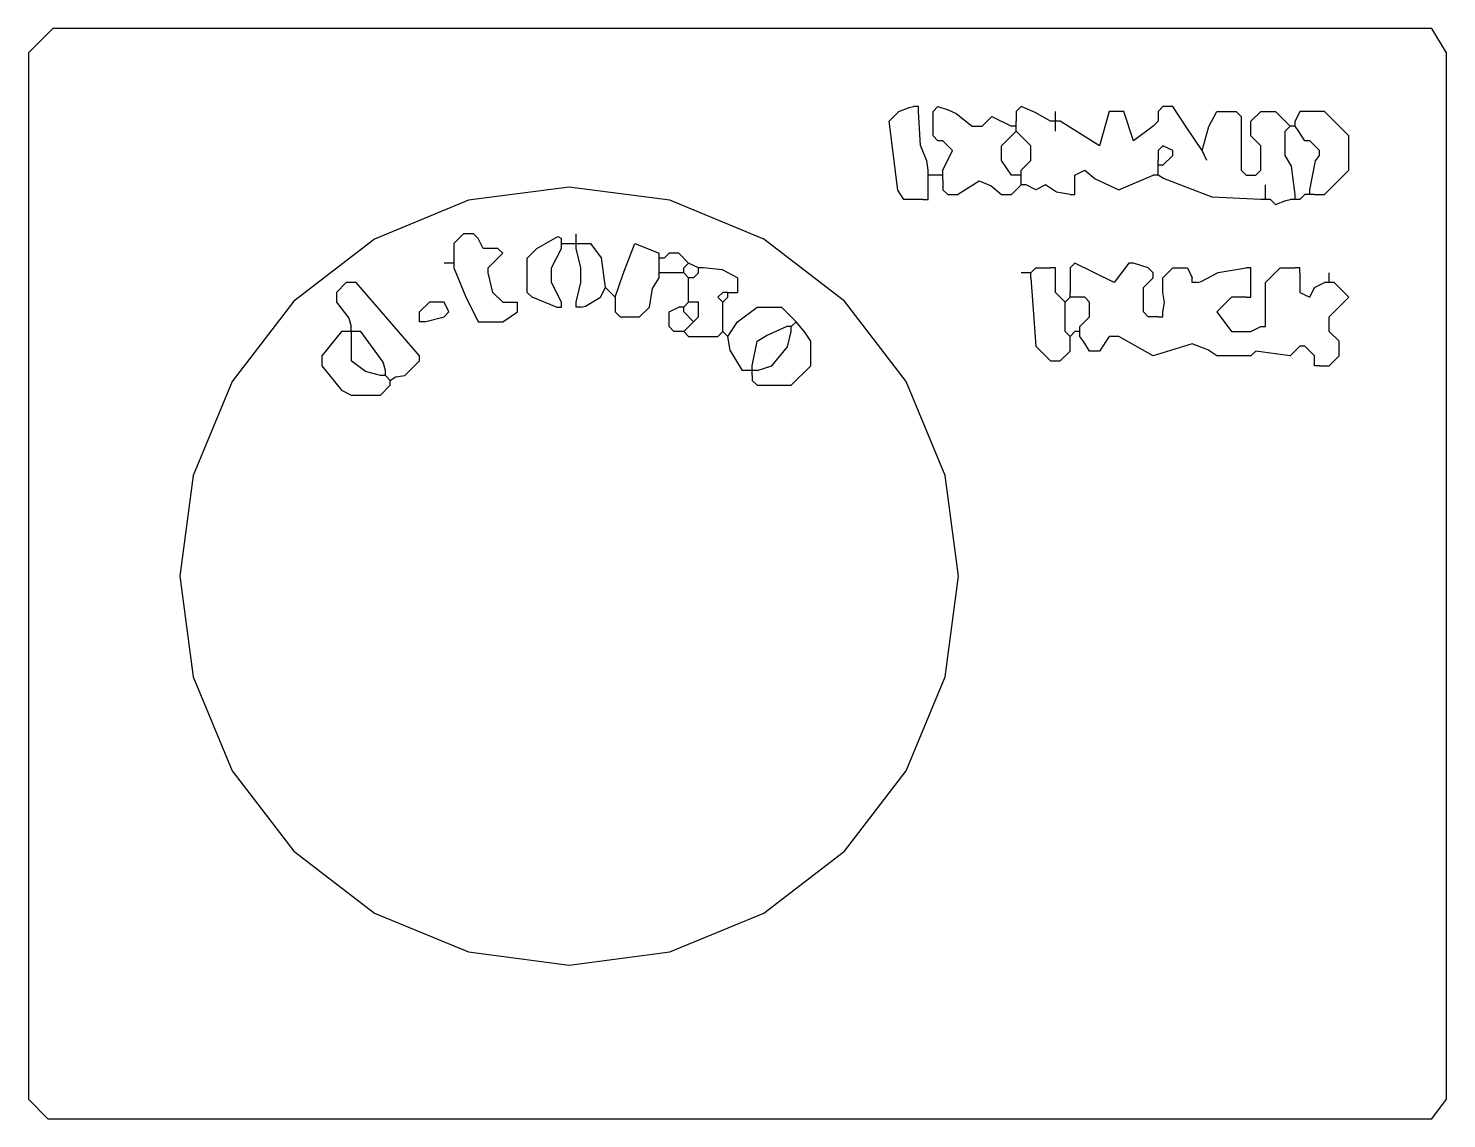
# Model space of a CAD drawing. Extents: x -304 to 304, y -467 to 467.
# Drawn here: x 13.1 to 303.1, y -467.1 to -244.1 of the extents above; entities that cross this region are included whole.
import ezdxf

# ---------------------------------------------------------------- set-up
doc = ezdxf.new("R2010")
doc.units = 0
doc.header["$MEASUREMENT"] = 0
doc.layers.get('0').update_dxf_attribs({"linetype": 'CONTINUOUS'})

msp = doc.modelspace()

# ---------------------------------------------------------------- linework, layer by layer
for p, q in [((18.12, -244.13), (13.12, -249.13)), ((300.12, -244.13), (18.12, -244.13)), ((303.12, -249.13), (300.12, -244.13)), ((13.12, -249.13), (13.12, -463.13)), ((303.12, -463.13), (303.12, -249.13)), ((191.12, -261.13), (193.22, -260.32)), ((193.22, -260.32), (194.12, -260.13)), ((195.12, -260.13), (194.12, -260.13)), ((195.12, -261.13), (195.12, -260.13)), ((198.12, -261.13), (199.12, -260.13)), ((199.12, -260.13), (201.22, -260.82)), ((201.22, -260.82), (202.86, -261.57)), ((216.12, -260.13), (215.12, -261.13)), ((218.97, -261.36), (216.12, -260.13)), ((245.12, -260.13), (244.12, -261.13)), ((247.12, -260.13), (245.12, -260.13)), ((249.89, -264.28), (247.12, -260.13)), ((189.12, -263.13), (191.12, -261.13)), ((190.93, -277.23), (189.12, -263.13)), ((195.56, -268.07), (195.12, -261.13)), ((198.12, -266.13), (198.12, -261.13)), ((202.86, -261.57), (206.12, -264.13)), ((208.12, -264.13), (210.12, -262.13)), ((210.12, -262.13), (214.12, -264.13)), ((215.12, -261.13), (215.12, -263.13)), ((215.12, -264.13), (215.12, -263.13)), ((222.12, -263.13), (218.97, -261.36)), ((223.12, -263.13), (222.12, -263.13)), ((223.12, -262.13), (223.12, -261.13)), ((223.12, -263.13), (223.12, -262.13)), ((224.12, -263.13), (223.12, -263.13)), ((223.12, -264.13), (223.12, -263.13)), ((232.12, -268.13), (224.12, -263.13)), ((234.12, -261.13), (232.12, -268.13)), ((237.12, -261.13), (234.12, -261.13)), ((239.12, -267.13), (237.12, -261.13)), ((244.12, -263.13), (243.12, -264.13)), ((244.12, -261.13), (244.12, -263.13)), ((254.51, -264.2), (256.12, -261.13)), ((256.12, -261.13), (260.12, -261.13)), ((260.12, -261.13), (261.12, -262.13)), ((261.12, -262.13), (261.12, -273.13)), ((263.12, -263.13), (265.12, -261.13)), ((263.12, -266.13), (263.12, -263.13)), ((265.12, -261.13), (268.12, -261.13)), ((268.12, -261.13), (271.12, -264.13)), ((273.12, -261.13), (272.12, -263.13)), ((272.12, -264.13), (272.12, -263.13)), ((278.12, -261.13), (273.12, -261.13)), ((283.12, -266.13), (278.12, -261.13)), ((199.12, -267.13), (198.12, -266.13)), ((206.12, -264.13), (208.12, -264.13)), ((212.12, -268.13), (215.12, -265.13)), ((215.12, -264.13), (214.12, -264.13)), ((215.12, -265.13), (215.12, -264.13)), ((218.12, -268.13), (215.12, -265.13)), ((223.12, -265.13), (223.12, -264.13)), ((243.12, -264.13), (239.12, -267.13)), ((253.12, -269.13), (249.89, -264.28)), ((253.12, -269.13), (254.51, -264.2)), ((265.12, -268.13), (263.12, -266.13)), ((270.12, -265.13), (271.12, -264.13)), ((270.12, -270.13), (270.12, -265.13)), ((272.12, -264.13), (271.12, -264.13)), ((272.93, -265.23), (272.12, -264.13)), ((274.12, -267.13), (272.93, -265.23)), ((283.12, -273.13), (283.12, -266.13)), ((196.82, -271.23), (195.56, -268.07)), ((200.12, -267.13), (199.12, -267.13)), ((202.12, -269.13), (200.12, -267.13)), ((200.12, -273.13), (202.12, -269.13)), ((212.12, -271.13), (212.12, -268.13)), ((218.12, -271.13), (218.12, -268.13)), ((245.12, -268.13), (244.12, -269.13)), ((244.12, -269.13), (244.12, -271.13)), ((247.12, -269.13), (245.12, -268.13)), ((247.12, -270.13), (247.12, -269.13)), ((254.12, -271.13), (253.12, -269.13)), ((265.12, -273.13), (265.12, -268.13)), ((275.12, -267.13), (274.12, -267.13)), ((277.12, -269.13), (275.12, -267.13)), ((277.12, -270.13), (277.12, -269.13)), ((197.12, -273.13), (196.82, -271.23)), ((214.12, -274.13), (212.12, -271.13)), ((216.12, -273.13), (218.12, -271.13)), ((244.12, -272.13), (244.12, -271.13)), ((245.12, -272.13), (244.12, -272.13)), ((244.12, -273.13), (244.12, -272.13)), ((245.12, -272.13), (247.12, -270.13)), ((271.42, -272.3), (270.12, -270.13)), ((272.12, -278.13), (271.42, -272.3)), ((275.12, -277.13), (276.32, -271.23)), ((276.32, -271.23), (277.12, -270.13)), ((197.12, -274.13), (197.12, -273.13)), ((198.12, -274.13), (197.12, -274.13)), ((197.12, -275.13), (197.12, -274.13)), ((197.12, -278.13), (197.12, -275.13)), ((199.12, -274.13), (198.12, -274.13)), ((200.12, -274.13), (199.12, -274.13)), ((200.12, -274.13), (200.12, -273.13)), ((200.12, -275.13), (200.12, -274.13)), ((200.12, -275.13), (200.12, -277.13)), ((203.12, -278.13), (207.53, -275.32)), ((207.53, -275.32), (209.97, -276.36)), ((215.12, -274.13), (214.12, -274.13)), ((216.12, -274.13), (215.12, -274.13)), ((216.12, -274.13), (216.12, -273.13)), ((216.12, -275.13), (216.12, -274.13)), ((216.12, -276.13), (216.12, -275.13)), ((227.12, -274.13), (229.12, -273.13)), ((227.12, -277.13), (227.12, -274.13)), ((229.12, -273.13), (231.28, -274.89)), ((231.28, -274.89), (236.12, -277.13)), ((236.12, -277.13), (243.12, -274.13)), ((244.12, -274.13), (243.12, -274.13)), ((244.12, -274.13), (244.12, -273.13)), ((245.22, -274.82), (244.12, -274.13)), ((255.17, -278.67), (245.22, -274.82)), ((261.12, -273.13), (262.12, -274.13)), ((262.12, -274.13), (264.12, -274.13)), ((264.12, -274.13), (265.12, -273.13)), ((278.12, -278.13), (283.12, -273.13)), ((123.71, -276.58), (103.11, -279.29)), ((144.3, -279.29), (123.71, -276.58)), ((192.12, -279.13), (190.93, -277.23)), ((197.12, -279.13), (197.12, -278.13)), ((200.12, -277.13), (201.12, -278.13)), ((201.12, -278.13), (203.12, -278.13)), ((209.97, -276.36), (212.12, -278.13)), ((212.12, -278.13), (214.12, -278.13)), ((214.12, -278.13), (216.12, -276.13)), ((217.12, -276.13), (216.12, -276.13)), ((219.12, -277.13), (217.12, -276.13)), ((221.12, -276.13), (219.12, -277.13)), ((223.33, -277.61), (221.12, -276.13)), ((226.12, -278.13), (223.33, -277.61)), ((226.12, -278.13), (227.12, -278.13)), ((227.12, -278.13), (227.12, -277.13)), ((266.12, -278.13), (266.12, -276.13)), ((266.12, -279.13), (266.12, -278.13)), ((272.12, -279.13), (272.12, -278.13)), ((273.12, -279.13), (274.12, -278.13)), ((275.12, -278.13), (274.12, -278.13)), ((275.12, -278.13), (275.12, -277.13)), ((276.12, -278.13), (275.12, -278.13)), ((276.12, -278.13), (278.12, -278.13)), ((103.11, -279.29), (83.92, -287.24)), ((163.5, -287.24), (144.3, -279.29)), ((196.12, -279.13), (192.12, -279.13)), ((196.12, -279.13), (197.12, -279.13)), ((265.12, -279.13), (255.17, -278.67)), ((266.12, -279.13), (265.12, -279.13)), ((267.12, -279.13), (266.12, -279.13)), ((267.12, -279.13), (268.12, -280.13)), ((268.12, -280.13), (270.23, -279.32)), ((270.23, -279.32), (271.12, -279.13)), ((272.12, -279.13), (271.12, -279.13)), ((273.12, -279.13), (272.12, -279.13)), ((102.12, -286.13), (100.12, -288.13)), ((104.12, -286.13), (102.12, -286.13)), ((105.12, -287.13), (104.12, -286.13)), ((117.12, -289.13), (121.42, -286.73)), ((121.42, -286.73), (122.12, -287.13)), ((125.12, -287.13), (125.12, -286.13)), ((83.92, -287.24), (67.43, -299.89)), ((100.12, -288.13), (100.12, -293.13)), ((106.12, -289.13), (105.12, -287.13)), ((109.12, -289.13), (106.12, -289.13)), ((110.12, -290.13), (109.12, -289.13)), ((115.12, -291.13), (117.12, -289.13)), ((120.12, -293.13), (122.12, -289.13)), ((122.12, -288.13), (122.12, -287.13)), ((122.12, -289.13), (122.12, -288.13)), ((122.12, -288.13), (125.12, -288.13)), ((125.12, -288.13), (125.12, -287.13)), ((125.12, -289.13), (125.12, -288.13)), ((125.12, -288.13), (128.12, -288.13)), ((126.12, -293.13), (125.12, -289.13)), ((130.32, -291.03), (128.12, -288.13)), ((134.72, -294.32), (137.12, -288.13)), ((137.12, -288.13), (142.12, -290.13)), ((179.98, -299.89), (163.5, -287.24)), ((99.12, -292.13), (98.12, -292.13)), ((100.12, -292.13), (99.12, -292.13)), ((107.12, -293.13), (110.12, -290.13)), ((115.12, -298.13), (115.12, -291.13)), ((131.12, -297.13), (130.32, -291.03)), ((142.12, -294.13), (142.12, -290.13)), ((143.12, -291.13), (142.12, -291.13)), ((144.12, -290.13), (143.12, -291.13)), ((146.12, -290.13), (144.12, -290.13)), ((148.12, -292.13), (146.12, -290.13)), ((147.12, -293.13), (148.12, -292.13)), ((150.12, -293.13), (148.12, -292.13)), ((227.12, -292.13), (226.12, -293.13)), ((235.12, -296.13), (227.12, -292.13)), ((238.12, -292.13), (235.12, -296.13)), ((239.12, -292.13), (238.12, -292.13)), ((242.12, -293.13), (239.12, -292.13)), ((100.12, -293.13), (102.53, -298.93)), ((107.12, -294.13), (107.12, -293.13)), ((108.12, -298.13), (107.12, -294.13)), ((120.12, -296.13), (120.12, -293.13)), ((126.12, -296.13), (126.12, -293.13)), ((133.12, -299.13), (134.72, -294.32)), ((140.72, -297.32), (142.12, -295.13)), ((142.12, -295.13), (142.12, -294.13)), ((147.12, -294.13), (142.12, -294.13)), ((147.12, -294.13), (147.12, -293.13)), ((148.12, -295.13), (147.12, -294.13)), ((149.12, -295.13), (148.12, -295.13)), ((148.12, -296.13), (148.12, -295.13)), ((149.12, -295.13), (150.12, -294.13)), ((151.12, -293.13), (150.12, -293.13)), ((150.12, -294.13), (150.12, -293.13)), ((155.05, -293.51), (151.12, -293.13)), ((158.12, -295.13), (155.05, -293.51)), ((158.12, -295.13), (158.12, -298.13)), ((217.12, -294.13), (216.12, -294.13)), ((218.12, -294.13), (217.12, -294.13)), ((218.12, -294.13), (219.12, -293.13)), ((218.12, -295.13), (218.12, -294.13)), ((218.12, -295.13), (219.12, -309.13)), ((219.12, -293.13), (222.12, -293.13)), ((223.12, -293.13), (222.12, -293.13)), ((223.12, -294.13), (223.12, -293.13)), ((223.12, -298.13), (223.12, -294.13)), ((226.12, -293.13), (226.12, -298.13)), ((241.12, -297.13), (243.12, -295.13)), ((243.12, -294.13), (242.12, -293.13)), ((243.12, -295.13), (243.12, -294.13)), ((245.12, -295.13), (247.12, -293.13)), ((245.12, -298.13), (245.12, -295.13)), ((247.12, -293.13), (250.12, -293.13)), ((250.12, -293.13), (251.12, -295.13)), ((251.12, -296.13), (251.12, -295.13)), ((252.94, -295.88), (256.43, -294.03)), ((256.43, -294.03), (262.12, -293.13)), ((263.12, -293.13), (262.12, -293.13)), ((263.12, -294.13), (263.12, -293.13)), ((263.12, -298.13), (263.12, -294.13)), ((266.12, -296.13), (269.12, -293.13)), ((269.12, -293.13), (272.12, -293.13)), ((273.12, -293.13), (272.12, -293.13)), ((273.12, -294.13), (273.12, -293.13)), ((273.12, -294.13), (273.12, -298.13)), ((279.12, -295.13), (279.12, -294.13)), ((279.12, -296.13), (279.12, -295.13)), ((78.12, -296.13), (76.12, -298.13)), ((76.12, -298.13), (76.12, -300.13)), ((80.12, -296.13), (78.12, -296.13)), ((93.12, -311.13), (80.12, -296.13)), ((110.12, -300.13), (108.12, -298.13)), ((116.12, -299.13), (115.12, -298.13)), ((122.12, -300.13), (120.12, -296.13)), ((125.12, -300.13), (126.12, -296.13)), ((130.12, -299.13), (131.12, -297.13)), ((133.12, -299.13), (131.12, -297.13)), ((140.12, -301.13), (140.72, -297.32)), ((148.12, -299.13), (148.12, -296.13)), ((154.12, -299.13), (155.12, -298.13)), ((156.12, -298.13), (155.12, -298.13)), ((156.12, -299.13), (156.12, -298.13)), ((156.12, -298.13), (158.12, -298.13)), ((225.12, -300.13), (223.12, -298.13)), ((226.12, -299.13), (226.12, -298.13)), ((241.12, -302.13), (241.12, -297.13)), ((245.43, -300.23), (245.12, -298.13)), ((252.12, -296.13), (251.12, -296.13)), ((252.12, -296.13), (252.94, -295.88)), ((263.12, -299.13), (263.12, -298.13)), ((266.12, -304.13), (266.12, -296.13)), ((273.12, -298.13), (275.12, -299.13)), ((275.12, -299.13), (276.12, -297.13)), ((276.12, -297.13), (278.12, -296.13)), ((279.12, -296.13), (278.12, -296.13)), ((280.12, -296.13), (279.12, -296.13)), ((283.12, -299.13), (280.12, -296.13)), ((67.43, -299.89), (54.79, -316.37)), ((76.12, -300.13), (78.68, -303.39)), ((95.12, -300.13), (93.12, -302.13)), ((98.12, -300.13), (95.12, -300.13)), ((99.12, -302.13), (98.12, -300.13)), ((102.53, -298.93), (105.12, -304.13)), ((110.12, -300.13), (113.12, -300.13)), ((113.12, -302.13), (113.12, -300.13)), ((121.12, -301.13), (116.12, -299.13)), ((121.12, -301.13), (122.12, -301.13)), ((122.12, -301.13), (122.12, -300.13)), ((125.12, -301.13), (125.12, -300.13)), ((126.12, -301.13), (125.12, -301.13)), ((126.12, -301.13), (127.03, -300.93)), ((127.03, -300.93), (130.12, -299.13)), ((133.12, -299.13), (133.12, -302.13)), ((138.12, -303.13), (140.12, -301.13)), ((144.12, -302.13), (146.12, -301.13)), ((147.12, -301.13), (146.12, -301.13)), ((147.12, -301.13), (148.12, -300.13)), ((147.12, -302.13), (147.12, -301.13)), ((148.12, -300.13), (148.12, -299.13)), ((149.12, -300.13), (148.12, -300.13)), ((150.12, -300.13), (149.12, -300.13)), ((150.12, -301.13), (150.12, -300.13)), ((150.12, -303.13), (150.12, -301.13)), ((155.12, -300.13), (154.12, -299.13)), ((155.12, -300.13), (156.12, -299.13)), ((155.12, -306.13), (155.12, -300.13)), ((158.12, -304.13), (162.12, -301.13)), ((162.12, -301.13), (167.12, -301.13)), ((167.12, -301.13), (170.12, -304.13)), ((192.63, -316.37), (179.98, -299.89)), ((225.12, -300.13), (226.12, -299.13)), ((225.12, -306.13), (225.12, -300.13)), ((227.12, -299.13), (226.12, -299.13)), ((229.12, -299.13), (227.12, -299.13)), ((230.12, -300.13), (229.12, -299.13)), ((230.12, -303.13), (230.12, -300.13)), ((245.12, -302.13), (245.43, -300.23)), ((259.12, -299.13), (256.12, -302.13)), ((262.12, -299.13), (259.12, -299.13)), ((262.12, -299.13), (263.12, -299.13)), ((279.12, -303.13), (283.12, -299.13)), ((78.68, -303.39), (79.12, -305.13)), ((93.12, -304.13), (93.12, -302.13)), ((94.12, -304.13), (93.12, -304.13)), ((94.12, -304.13), (98.12, -303.13)), ((98.12, -303.13), (99.12, -302.13)), ((105.12, -304.13), (110.12, -304.13)), ((110.12, -304.13), (113.12, -302.13)), ((133.12, -302.13), (134.12, -303.13)), ((134.12, -303.13), (138.12, -303.13)), ((144.12, -305.13), (144.12, -302.13)), ((149.12, -304.13), (147.12, -302.13)), ((147.12, -306.13), (149.12, -304.13)), ((149.12, -304.13), (150.12, -303.13)), ((156.12, -307.13), (158.12, -304.13)), ((169.12, -305.13), (170.12, -304.13)), ((171.89, -306.28), (170.12, -304.13)), ((228.12, -305.13), (230.12, -303.13)), ((242.12, -303.13), (241.12, -302.13)), ((244.12, -303.13), (242.12, -303.13)), ((244.12, -303.13), (245.12, -303.13)), ((245.12, -303.13), (245.12, -302.13)), ((256.12, -302.13), (259.12, -306.13)), ((266.12, -305.13), (266.12, -304.13)), ((279.12, -306.13), (279.12, -303.13)), ((77.12, -306.13), (73.12, -311.13)), ((79.12, -306.13), (77.12, -306.13)), ((79.12, -306.13), (79.12, -305.13)), ((79.12, -306.13), (79.12, -312.13)), ((81.12, -306.13), (79.12, -306.13)), ((85.68, -312.39), (81.12, -306.13)), ((145.12, -306.13), (144.12, -305.13)), ((147.12, -306.13), (145.12, -306.13)), ((147.12, -306.13), (148.12, -307.13)), ((148.12, -307.13), (154.12, -307.13)), ((154.12, -307.13), (155.12, -306.13)), ((156.12, -307.13), (155.12, -306.13)), ((156.64, -309.92), (156.12, -307.13)), ((162.12, -308.13), (164.03, -306.93)), ((164.03, -306.93), (168.12, -305.13)), ((169.12, -305.13), (168.12, -305.13)), ((168.32, -309.23), (169.12, -306.13)), ((169.12, -306.13), (169.12, -305.13)), ((173.12, -308.13), (171.89, -306.28)), ((226.12, -307.13), (225.12, -306.13)), ((226.12, -307.13), (227.12, -306.13)), ((226.12, -310.13), (226.12, -307.13)), ((228.12, -306.13), (227.12, -306.13)), ((228.12, -306.13), (228.12, -305.13)), ((228.12, -307.13), (228.12, -306.13)), ((228.93, -308.23), (228.12, -307.13)), ((234.12, -307.13), (232.12, -310.13)), ((236.12, -307.13), (234.12, -307.13)), ((243.12, -311.13), (236.12, -307.13)), ((259.12, -306.13), (263.12, -306.13)), ((263.12, -306.13), (265.12, -305.13)), ((265.12, -305.13), (266.12, -305.13)), ((281.12, -308.13), (279.12, -306.13)), ((159.12, -314.13), (156.64, -309.92)), ((161.12, -313.13), (162.12, -308.13)), ((165.12, -313.13), (168.32, -309.23)), ((173.12, -313.13), (173.12, -308.13)), ((219.12, -309.13), (222.12, -312.13)), ((224.12, -312.13), (226.12, -310.13)), ((230.12, -310.13), (228.93, -308.23)), ((232.12, -310.13), (230.12, -310.13)), ((251.12, -308.63), (243.12, -311.13)), ((254.31, -309.88), (251.12, -308.63)), ((256.12, -311.13), (254.31, -309.88)), ((264.12, -310.13), (263.12, -311.13)), ((271.12, -311.13), (264.12, -310.13)), ((273.12, -309.13), (271.12, -311.13)), ((274.12, -309.13), (273.12, -309.13)), ((276.12, -311.13), (274.12, -309.13)), ((281.12, -311.13), (281.12, -308.13)), ((73.12, -311.13), (73.12, -313.13)), ((73.12, -313.13), (77.12, -318.13)), ((82.03, -314.32), (79.12, -312.13)), ((86.12, -314.13), (85.68, -312.39)), ((90.12, -315.13), (93.12, -312.13)), ((93.12, -312.13), (93.12, -311.13)), ((161.12, -314.13), (161.12, -313.13)), ((162.12, -314.13), (165.12, -313.13)), ((169.12, -317.13), (173.12, -313.13)), ((222.12, -312.13), (224.12, -312.13)), ((263.12, -311.13), (256.12, -311.13)), ((276.12, -312.13), (276.12, -311.13)), ((276.12, -313.13), (276.12, -312.13)), ((277.12, -313.13), (276.12, -313.13)), ((277.12, -313.13), (279.12, -313.13)), ((279.12, -313.13), (281.12, -311.13)), ((85.12, -315.13), (82.03, -314.32)), ((86.12, -315.13), (85.12, -315.13)), ((86.12, -315.13), (86.12, -314.13)), ((87.12, -316.13), (86.12, -315.13)), ((87.12, -316.13), (88.22, -315.43)), ((88.22, -315.43), (90.12, -315.13)), ((160.12, -314.13), (159.12, -314.13)), ((161.12, -314.13), (160.12, -314.13)), ((162.12, -314.13), (161.12, -314.13)), ((161.12, -315.13), (161.12, -314.13)), ((161.12, -315.13), (161.12, -316.13)), ((54.79, -316.37), (46.84, -335.57)), ((77.12, -318.13), (79.12, -319.13)), ((85.12, -319.13), (87.12, -317.13)), ((87.12, -317.13), (87.12, -316.13)), ((161.12, -316.13), (162.12, -317.13)), ((162.12, -317.13), (169.12, -317.13)), ((200.58, -335.57), (192.63, -316.37)), ((79.12, -319.13), (85.12, -319.13)), ((46.84, -335.57), (44.12, -356.16)), ((203.29, -356.16), (200.58, -335.57)), ((44.12, -356.16), (46.84, -376.76)), ((200.58, -376.76), (203.29, -356.16)), ((46.84, -376.76), (54.79, -395.96)), ((192.63, -395.96), (200.58, -376.76)), ((54.79, -395.96), (67.43, -412.44)), ((179.98, -412.44), (192.63, -395.96)), ((67.43, -412.44), (83.92, -425.08)), ((163.5, -425.08), (179.98, -412.44)), ((83.92, -425.08), (103.11, -433.04)), ((144.3, -433.04), (163.5, -425.08)), ((103.11, -433.04), (123.71, -435.75)), ((123.71, -435.75), (144.3, -433.04)), ((13.12, -463.13), (17.12, -467.13)), ((300.12, -467.13), (303.12, -463.13)), ((17.12, -467.13), (300.12, -467.13))]:
    msp.add_line(p, q)

doc.saveas('drawing.dxf')
